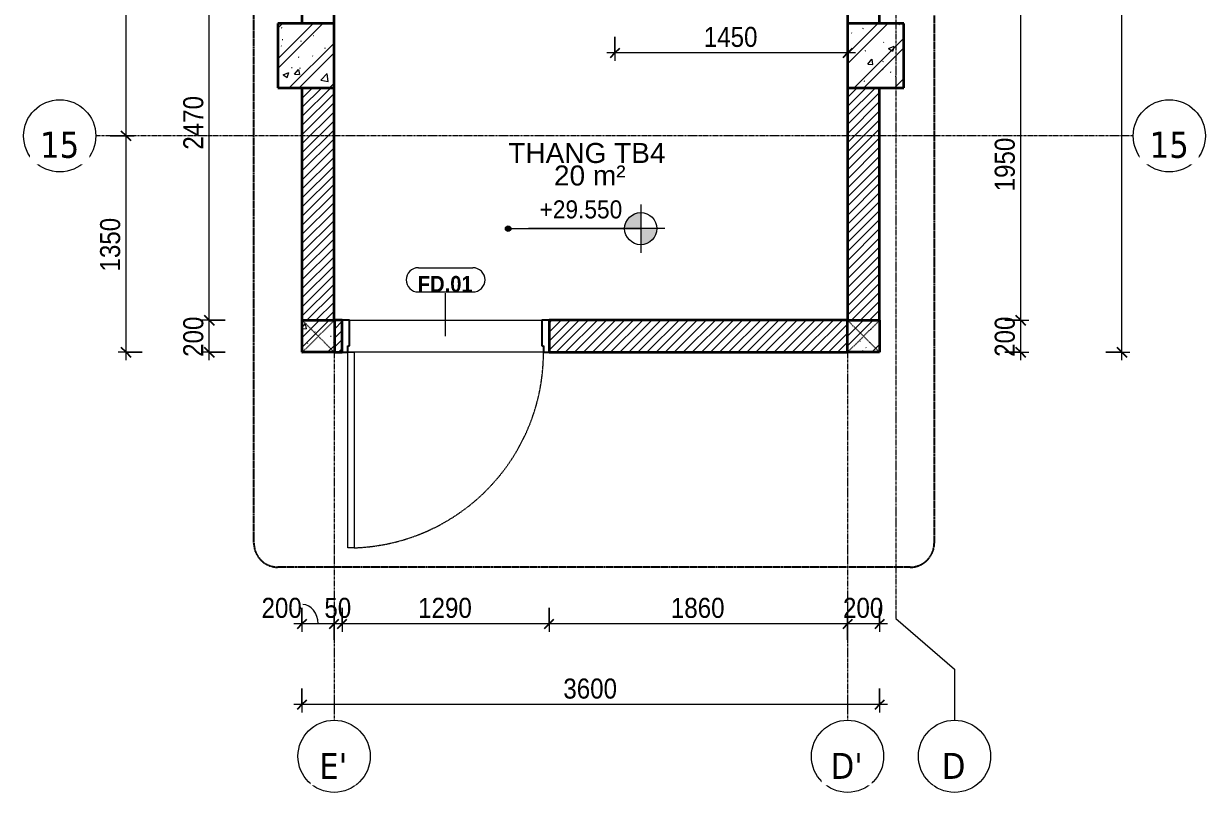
# Model space of a CAD drawing. Header units: millimetres. Extents: x -38913 to 20524, y -4975 to 129755.
# Drawn here: x -2361 to 5004, y 117958 to 122753 of the extents above; entities that cross this region are included whole.
import ezdxf

# ---------------------------------------------------------------- set-up
doc = ezdxf.new("R2010")
doc.units = ezdxf.units.MM
for name, pattern in [('Dash', [6, 3, -3]), ('Dash - Tight', [4.5, 3, -1.5]), ('Grid Line', [22.225, 12.7, -3.175, 3.175, -3.175]), ('Hidden', [7.14375, 4.7625, -2.38125])]:
    doc.linetypes.add(name, pattern=pattern)
for name, color, linetype, lineweight in [('0-3', 10, 'Continuous', 5), ('A-ANNO-DIMS', 211, 'Continuous', 9), ('A-ANNO-DIMS-50', 211, 'Continuous', 9), ('A-AREA-IDEN', 2, 'Continuous', 9), ('A-DETL-GENF-1', 92, 'Dash - Tight', 18), ('A-DETL-GENF-2', 254, 'Continuous', 18), ('A-DETL-GENF-3', 92, 'Hidden', 25), ('A-DETL-MEDM', 33, 'Continuous', 35), ('A-DOOR', 31, 'Continuous', 18), ('A-DOOR-FRAM', 31, 'Continuous', 25), ('A-DOOR-IDEN', 31, 'Continuous', 9), ('A-FLOR-1', 250, 'Continuous', 18), ('A-WALL', 113, 'Continuous', 18), ('A-WALL-1', 113, 'Continuous', 35), ('A-WALL-PATT-1', 111, 'Continuous', 18), ('G-ANNO-DIMS', 111, 'Continuous', 9), ('S-COLS', 52, 'Continuous', 18), ('S-COLS-2', 7, 'Continuous', 35), ('S-COLS-5', 52, 'Continuous', 35), ('S-COLS-HDLN', 52, 'Dash', 18), ('S-COLS-HDLN-1', 254, 'Continuous', 18), ('S-GRID', 1, 'Continuous', 9), ('S-GRID-1', 1, 'Grid Line', 9), ('S-GRID-IDEN', 1, 'Continuous', 9)]:
    doc.layers.add(name, color=color, linetype=linetype, lineweight=lineweight)
doc.styles.add('Arial_3', font='arial.ttf', dxfattribs={"height": 125})
doc.styles.add('Arial_4', font='arial.ttf', dxfattribs={"width": 0.9, "height": 112.5})
doc.styles.add('Arial_B', font='arialbd.ttf', dxfattribs={"width": 0.9, "height": 100})
doc.styles.add('Tahoma_B', font='tahomabd.ttf', dxfattribs={"height": 162.5})
doc.styles.add('UTM Avo', font='', dxfattribs={"width": 0.9, "height": 125})
doc.styles.get('UTM Avo').set_extended_font_data('UTM Avo')
doc.dimstyles.new('1_Dim_chi_tiet_2_5', dxfattribs={"dimscale": 304.8, "dimtxt": 124.912619, "dimasz": 0.19685, "dimexe": 0.164042, "dimexo": 0.0625, "dimgap": 0.016404, "dimtad": 1, "dimdec": 0, "dimrnd": 5, "dimzin": 0, "dimdsep": 46, "dimtxsty": 'UTM Avo', "dimblk1": 'OBLIQUE', "dimblk2": 'OBLIQUE', "dimsah": 1, "dimcen": 0.09, "dimdle": 0.164042, "dimazin": 0, "dimtfac": 1, "dimtdec": 4, "dimtix": 1, "dimtmove": 0, "dimatfit": 3, "dimfxl": 0.328084, "dimfxlon": 1, "dimtvp": 1, "dimtolj": 1, "dimtzin": 0, "dimarcsym": 2})
doc.dimstyles.new('1_Dim_chi_tiet_2_5_1', dxfattribs={"dimscale": 304.8, "dimtxt": 124.912619, "dimasz": 0.19685, "dimexe": 0.164042, "dimexo": 0.0625, "dimgap": 0.016404, "dimtad": 1, "dimdec": 0, "dimrnd": 5, "dimzin": 0, "dimdsep": 46, "dimtxsty": 'UTM Avo', "dimblk1": 'OBLIQUE', "dimblk2": 'OBLIQUE', "dimsah": 1, "dimcen": 0.09, "dimdle": 0.164042, "dimazin": 0, "dimtfac": 1, "dimtdec": 4, "dimtix": 1, "dimtmove": 1, "dimatfit": 3, "dimfxl": 0.328084, "dimfxlon": 1, "dimtvp": 1, "dimtolj": 1, "dimtzin": 0, "dimarcsym": 2})
pattern_1 = [(45, (36611.15, 0), (-28.284271, 28.284271), [])]
pattern_2 = [(140, (120802.56, 33736.94), (31.8783, 364.3679), [38.1, -419.1]), (85, (120802.56, 33736.94), (-382.1133, -70.4859), [30.48, -335.28]), (190.451, (120805.22, 33767.3), (-350.2334, 293.885), [32.38, -356.18]), (136.184, (120700.96, 33736.94), (84.0858, 542.1585), [57.15, -628.65]), (186.636, (120707.97, 33782.1), (-494.8554, 474.805), [48.57, -534.27]), (81.184, (120700.96, 33736.94), (-494.85, 474.8102), [45.72, -502.92]), (111, (120726.36, 33787.74), (204.53046, 303.2285), [38.1, -419.1]), (56, (120726.36, 33787.74), (-368.376, 123.6039), [30.48, -335.28]), (161.451, (120743.4, 33813), (-163.8427, 426.8341), [32.38, -356.18]), (127.5, (120802.56, 33736.94), (-169.11015, 6.17665), [3.353, -327.863, 3.353, -337.007, -336.55]), (127.5, (120802.56, 33736.94), (-169.11015, 6.17665), [-671.576, 3.353, -333.197]), (97.5, (120802.56, 33736.94), (-200.3615, 133.63888), [3.353, -190.703, 3.353, -320.243, -128.27]), (97.5, (120802.56, 33736.94), (-200.3615, 133.63888), [-517.652, 3.353, -124.917]), (57.5, (120802.56, 33623.65), (11.45836, 271.18182), [3.353, -123.647, 3.353, -392.887, -525.78]), (57.5, (120802.56, 33623.65), (11.45836, 271.18182), [-523.24, 3.353, -522.427]), (47.5, (120802.56, 33572.85), (-50.85285, 296.2585), [3.353, -161.747, 3.353, -259.791, -373.38]), (47.5, (120802.56, 33572.85), (-50.85285, 296.2585), [-428.244, 3.353, -370.027]), (135, (120802.56, 33736.94), (-125.72359, -125.72359), []), (135, (120612.06, 33736.94), (-125.72359, -125.72359), [])]
pattern_3 = [(140, (120802.56, 37135.3), (31.8783, 364.3679), [38.1, -419.1]), (85, (120802.56, 37135.3), (-382.1133, -70.4859), [30.48, -335.28]), (190.451, (120805.22, 37165.67), (-350.2334, 293.885), [32.38, -356.18]), (136.184, (120700.96, 37135.3), (84.0858, 542.1585), [57.15, -628.65]), (186.636, (120707.97, 37180.5), (-494.8554, 474.805), [48.57, -534.27]), (81.184, (120700.96, 37135.3), (-494.85, 474.8102), [45.72, -502.92]), (111, (120726.36, 37186.1), (204.53046, 303.2285), [38.1, -419.1]), (56, (120726.36, 37186.1), (-368.376, 123.6039), [30.48, -335.28]), (161.451, (120743.4, 37211.38), (-163.8427, 426.8341), [32.38, -356.18]), (127.5, (120802.56, 37135.31), (-169.11015, 6.17665), [3.353, -327.863, 3.353, -337.007, -336.55]), (127.5, (120802.56, 37135.31), (-169.11015, 6.17665), [-671.576, 3.353, -333.197]), (97.5, (120802.56, 37135.31), (-200.3615, 133.63888), [3.353, -190.703, 3.353, -320.243, -128.27]), (97.5, (120802.56, 37135.31), (-200.3615, 133.63888), [-517.652, 3.353, -124.917]), (57.5, (120802.56, 37022.03), (11.45836, 271.18182), [3.353, -123.647, 3.353, -392.887, -525.78]), (57.5, (120802.56, 37022.03), (11.45836, 271.18182), [-523.24, 3.353, -522.427]), (47.5, (120802.56, 36971.23), (-50.85285, 296.2585), [3.353, -161.747, 3.353, -259.791, -373.38]), (47.5, (120802.56, 36971.23), (-50.85285, 296.2585), [-428.244, 3.353, -370.027]), (135, (120802.56, 37135.31), (-125.72359, -125.72359), []), (135, (120612.06, 37135.31), (-125.72359, -125.72359), [])]

# ---------------------------------------------------------------- blocks, each defined once
blk = doc.blocks.new('NCV_TKTC_KET CAU_rvt-5-TKCS_THANG BỘ TB4 - MẶT BẰNG TUM MÁI')
at = {"layer": 'A-FLOR-1'}
for p, q in [((-37036.9, 122852.6), (-37036.9, 126852.6)), ((-35336.5, 122852.6), (-37036.9, 122852.6)), ((-33887.3, 122852.6), (-35286.5, 122852.6))]:
    blk.add_line(p, q, dxfattribs=at)
at = {"layer": 'S-COLS-2'}
for p, q in [((-37036.9, 126852.6), (-37036.9, 127252.6)), ((-37036.9, 122352.6), (-37036.9, 122752.6))]:
    blk.add_line(p, q, dxfattribs=at)
blk = doc.blocks.new('FD_01 - FD_01-1200x2200mm-1787917-TKCS_THANG BỘ TB4 - MẶT BẰNG TUM MÁI')
at = {"layer": 'A-DETL-GENF-1'}
for p, q in [((570, 100), (570, 1320)), ((570, 1320), (610, 1320)), ((610, 1320), (610, 100)), ((610, 100), (570, 100))]:
    blk.add_line(p, q, dxfattribs=at)
blk.add_arc((610, 100), 1220, 91.87889, 180, dxfattribs=at)
at = {"layer": 'A-DOOR-FRAM'}
for p, q in [((-610, 100), (-645, 100)), ((-610, 60), (-610, 100)), ((645, 100), (610, 100)), ((610, 100), (610, 60)), ((-600, 60), (-610, 60)), ((-600, -100), (-600, 60)), ((610, 60), (600, 60)), ((600, 60), (600, -100)), ((-645, -100), (-600, -100)), ((600, -100), (645, -100))]:
    blk.add_line(p, q, dxfattribs=at)
blk = doc.blocks.new('G1_SOF - BO TRU - 200x200-3431794-TKCS_THANG BỘ TB4 - MẶT BẰNG TUM MÁI')
at = {"layer": 'S-COLS-HDLN-1'}
h = blk.add_hatch(dxfattribs=at)
h.set_pattern_fill('FP_3', color=256, style=0, pattern_type=2)
h.set_pattern_definition(pattern_2)
h.paths.add_polyline_path([(100, -100), (100, 100), (-100, 100), (-100, -100)])
h = blk.add_hatch(dxfattribs=at)
h.set_pattern_fill('FP_3', color=256, style=0, pattern_type=2)
h.set_pattern_definition(pattern_2)
h.paths.add_polyline_path([(100, -100), (100, 100), (-100, 100), (-100, -100)])
at = {"layer": 'S-COLS-5'}
for p, q in [((-100, 100), (100, 100)), ((-100, -100), (-100, 100)), ((100, 100), (100, -100)), ((100, -100), (-100, -100))]:
    blk.add_line(p, q, dxfattribs=at)
at = {"layer": 'S-COLS-HDLN'}
for p, q in [((100, -100), (-100, 100)), ((-100, -100), (100, 100))]:
    blk.add_line(p, q, dxfattribs=at)
blk = doc.blocks.new('G1_SOF - BO TRU - 200x200-V16-TKCS_THANG BỘ TB4 - MẶT BẰNG TUM MÁI')
at = {"layer": 'S-COLS-HDLN-1'}
h = blk.add_hatch(dxfattribs=at)
h.set_pattern_fill('FP_4', color=256, style=0, pattern_type=2)
h.set_pattern_definition(pattern_3)
h.paths.add_polyline_path([(100, -100), (100, 100), (-100, 100), (-100, -100)])
h = blk.add_hatch(dxfattribs=at)
h.set_pattern_fill('FP_4', color=256, style=0, pattern_type=2)
h.set_pattern_definition(pattern_3)
h.paths.add_polyline_path([(100, -100), (100, 100), (-100, 100), (-100, -100)])
at = {"layer": 'S-COLS-5'}
for p, q in [((-100, 100), (100, 100)), ((-100, -100), (-100, 100)), ((100, 100), (100, -100)), ((100, -100), (-100, -100))]:
    blk.add_line(p, q, dxfattribs=at)
at = {"layer": 'S-COLS-HDLN'}
for p, q in [((100, -100), (-100, 100)), ((-100, -100), (100, 100))]:
    blk.add_line(p, q, dxfattribs=at)
blk = doc.blocks.new('BORDER VIEW - BORDER VIEW-2470807-TKCS_THANG BỘ TB4 - MẶT BẰNG TUM MÁI')
at = {"layer": 'A-DETL-GENF-3'}
for p, q in [((150, 8206.4), (4090.4, 8206.4)), ((0, 150), (0, 8056.4)), ((4240.4, 8056.4), (4240.4, 150)), ((4090.4, 0), (150, 0))]:
    blk.add_line(p, q, dxfattribs=at)
for centre, start, end in [((150, 8056.4), 90, 180), ((4090.4, 8056.4), 0, 90), ((150, 150), 180, 270), ((4090.4, 150), 270, 0)]:
    blk.add_arc(centre, 150, start, end, dxfattribs=at)
blk = doc.blocks.new('Grid - M_Grid Head - Circle-353313-TKCS_THANG BỘ TB4 - MẶT BẰNG TUM MÁI')
at = {"layer": 'S-GRID-IDEN'}
blk.add_circle((0, 0), 4.5, dxfattribs=at)
blk = doc.blocks.new('STN_Door Tag - STN_Door Tag-1788670-TKCS_THANG BỘ TB4 - MẶT BẰNG TUM MÁI')
at = {"layer": 'A-DOOR-IDEN'}
for p, q in [((-3.37, 1.49), (3.43, 1.49)), ((-3.37, -1.52), (3.43, -1.52))]:
    blk.add_line(p, q, dxfattribs=at)
for centre, start, end in [((-3.37, -0.01), 90, 270), ((3.43, -0.01), 270, 90)]:
    blk.add_arc(centre, 1.51, start, end, dxfattribs=at)
blk = doc.blocks.new('DIMBLOCK114-TKCS_THANG BỘ TB4 - MẶT BẰNG TUM MÁI')
at = {"layer": 'A-ANNO-DIMS-50'}
for p, q in [((2974.2, 119108.9), (2974.2, 118958.9)), ((2974.2, 119008.9), (2974.2, 119108.9)), ((2774.2, 118908.9), (2774.2, 119058.9)), ((3024.2, 119008.9), (2774.2, 119008.9)), ((2774.2, 119008.9), (2774.2, 118908.9))]:
    blk.add_line(p, q, dxfattribs=at)
at = {"layer": 'A-ANNO-DIMS-50', "lineweight": 25}
for p, q in [((2774.2, 119008.9), (2804.2, 119038.9)), ((2974.2, 119008.9), (3004.2, 119038.9)), ((2774.2, 119008.9), (2744.2, 118978.9)), ((2974.2, 119008.9), (2944.2, 118978.9))]:
    blk.add_line(p, q, dxfattribs=at)
at = {"layer": 'A-ANNO-DIMS-50', "color": 0, "insert": (2745.8, 119171.3), "char_height": 125, "width": 308.118, "attachment_point": 1, "line_spacing_factor": 1.110334, "style": 'UTM Avo'}
blk.add_mtext('200', dxfattribs=at)
blk = doc.blocks.new('_Oblique')
at = {"color": 0, "linetype": 'ByBlock', "lineweight": -2}
blk.add_line((-0.5, -0.5), (0.5, 0.5), dxfattribs=at)
blk = doc.blocks.new('DIMBLOCK115-TKCS_THANG BỘ TB4 - MẶT BẰNG TUM MÁI')
at = {"layer": 'A-ANNO-DIMS-50'}
for p, q in [((914.2, 119108.9), (914.2, 118958.9)), ((914.2, 119008.9), (914.2, 119108.9)), ((2774.2, 118908.9), (2774.2, 119058.9)), ((2774.2, 119008.9), (914.2, 119008.9)), ((2774.2, 119008.9), (2774.2, 118908.9))]:
    blk.add_line(p, q, dxfattribs=at)
at = {"layer": 'A-ANNO-DIMS-50', "lineweight": 25}
for p, q in [((914.2, 119008.9), (944.2, 119038.9)), ((2774.2, 119008.9), (2804.2, 119038.9)), ((914.2, 119008.9), (884.2, 118978.9)), ((2774.2, 119008.9), (2744.2, 118978.9))]:
    blk.add_line(p, q, dxfattribs=at)
at = {"layer": 'A-ANNO-DIMS-50', "color": 0, "insert": (1673, 119171.3), "char_height": 125, "width": 410.824, "attachment_point": 1, "line_spacing_factor": 1.110334, "style": 'UTM Avo'}
blk.add_mtext('1860', dxfattribs=at)
blk = doc.blocks.new('DIMBLOCK116-TKCS_THANG BỘ TB4 - MẶT BẰNG TUM MÁI')
at = {"layer": 'A-ANNO-DIMS-50'}
for p, q in [((-375.8, 119108.9), (-375.8, 118958.9)), ((-375.8, 119008.9), (-375.8, 119108.9)), ((914.2, 119108.9), (914.2, 118958.9)), ((914.2, 119008.9), (914.2, 119108.9)), ((914.2, 119008.9), (-375.8, 119008.9))]:
    blk.add_line(p, q, dxfattribs=at)
at = {"layer": 'A-ANNO-DIMS-50', "lineweight": 25}
for p, q in [((-375.8, 119008.9), (-345.8, 119038.9)), ((914.2, 119008.9), (944.2, 119038.9)), ((-375.8, 119008.9), (-405.8, 118978.9)), ((914.2, 119008.9), (884.2, 118978.9))]:
    blk.add_line(p, q, dxfattribs=at)
at = {"layer": 'A-ANNO-DIMS-50', "color": 0, "insert": (98, 119171.3), "char_height": 125, "width": 410.824, "attachment_point": 1, "line_spacing_factor": 1.110334, "style": 'UTM Avo'}
blk.add_mtext('1290', dxfattribs=at)
blk = doc.blocks.new('DIMBLOCK117-TKCS_THANG BỘ TB4 - MẶT BẰNG TUM MÁI')
at = {"layer": 'A-ANNO-DIMS-50'}
for p, q in [((-375.8, 119108.9), (-375.8, 118958.9)), ((-375.8, 119008.9), (-375.8, 119108.9)), ((-425.8, 118908.9), (-425.8, 119058.9)), ((-375.8, 119008.9), (-425.8, 119008.9)), ((-425.8, 119008.9), (-425.8, 118908.9))]:
    blk.add_line(p, q, dxfattribs=at)
at = {"layer": 'A-ANNO-DIMS-50', "lineweight": 25}
for p, q in [((-425.8, 119008.9), (-395.8, 119038.9)), ((-375.8, 119008.9), (-345.8, 119038.9)), ((-425.8, 119008.9), (-455.8, 118978.9)), ((-375.8, 119008.9), (-405.8, 118978.9))]:
    blk.add_line(p, q, dxfattribs=at)
at = {"layer": 'A-ANNO-DIMS-50', "color": 0, "insert": (-486.4, 119171.3), "char_height": 125, "width": 205.412, "attachment_point": 1, "line_spacing_factor": 1.110334, "style": 'UTM Avo'}
blk.add_mtext('50', dxfattribs=at)
blk = doc.blocks.new('DIMBLOCK118-TKCS_THANG BỘ TB4 - MẶT BẰNG TUM MÁI')
at = {"layer": 'A-ANNO-DIMS-50'}
for p, q in [((-626.2, 119108.9), (-626.2, 118958.9)), ((-626.2, 119008.9), (-626.2, 119108.9)), ((-425.8, 118908.9), (-425.8, 119058.9)), ((-425.8, 119008.9), (-676.2, 119008.9)), ((-425.8, 119008.9), (-425.8, 118908.9))]:
    blk.add_line(p, q, dxfattribs=at)
at = {"layer": 'A-ANNO-DIMS-50', "lineweight": 25}
for p, q in [((-626.2, 119008.9), (-596.2, 119038.9)), ((-425.8, 119008.9), (-395.8, 119038.9)), ((-626.2, 119008.9), (-656.2, 118978.9)), ((-425.8, 119008.9), (-455.8, 118978.9))]:
    blk.add_line(p, q, dxfattribs=at)
at = {"layer": 'A-ANNO-DIMS-50'}
blk.add_ellipse((-621.2, 119008.9), major_axis=(0, 120.7), ratio=0.78887, start_param=4.712389, end_param=6.283185, dxfattribs=at)
at = {"layer": 'A-ANNO-DIMS-50', "color": 0, "insert": (-878, 119171.3), "char_height": 125, "width": 308.118, "attachment_point": 1, "line_spacing_factor": 1.110334, "style": 'UTM Avo'}
blk.add_mtext('200', dxfattribs=at)
blk = doc.blocks.new('DIMBLOCK119-TKCS_THANG BỘ TB4 - MẶT BẰNG TUM MÁI')
at = {"layer": 'A-ANNO-DIMS-50'}
for p, q in [((-626.2, 118605.5), (-626.2, 118455.5)), ((-626.2, 118505.5), (-626.2, 118605.5)), ((2974.2, 118605.5), (2974.2, 118455.5)), ((2974.2, 118505.5), (2974.2, 118605.5)), ((3024.2, 118505.5), (-676.2, 118505.5))]:
    blk.add_line(p, q, dxfattribs=at)
at = {"layer": 'A-ANNO-DIMS-50', "lineweight": 25}
for p, q in [((-626.2, 118505.5), (-656.2, 118475.5)), ((-626.2, 118505.5), (-596.2, 118535.5)), ((2974.2, 118505.5), (2944.2, 118475.5)), ((2974.2, 118505.5), (3004.2, 118535.5))]:
    blk.add_line(p, q, dxfattribs=at)
at = {"layer": 'A-ANNO-DIMS-50', "color": 0, "insert": (1002.8, 118667.9), "char_height": 125, "width": 410.824, "attachment_point": 1, "line_spacing_factor": 1.110334, "style": 'UTM Avo'}
blk.add_mtext('3600', dxfattribs=at)
blk = doc.blocks.new('DIMBLOCK120-TKCS_THANG BỘ TB4 - MẶT BẰNG TUM MÁI')
at = {"layer": 'A-ANNO-DIMS-50'}
for p, q in [((3753.7, 120902.6), (3903.7, 120902.6)), ((3853.7, 120902.6), (3753.7, 120902.6)), ((3853.7, 120652.6), (3853.7, 120902.6)), ((3753.7, 120702.6), (3903.7, 120702.6)), ((3853.7, 120702.6), (3753.7, 120702.6))]:
    blk.add_line(p, q, dxfattribs=at)
at = {"layer": 'A-ANNO-DIMS-50', "lineweight": 25}
for p, q in [((3853.7, 120902.6), (3823.7, 120932.6)), ((3853.7, 120902.6), (3883.7, 120872.6)), ((3853.7, 120702.6), (3823.7, 120732.6)), ((3853.7, 120702.6), (3883.7, 120672.6))]:
    blk.add_line(p, q, dxfattribs=at)
at = {"layer": 'A-ANNO-DIMS-50', "color": 0, "insert": (3691.3, 120674.2), "char_height": 125, "width": 308.118, "attachment_point": 1, "rotation": 90, "line_spacing_factor": 1.110334, "style": 'UTM Avo'}
blk.add_mtext('200', dxfattribs=at)
blk = doc.blocks.new('DIMBLOCK121-TKCS_THANG BỘ TB4 - MẶT BẰNG TUM MÁI')
at = {"layer": 'A-ANNO-DIMS-50'}
for p, q in [((3753.7, 122852.6), (3903.7, 122852.6)), ((3853.7, 122852.6), (3753.7, 122852.6)), ((3853.7, 120902.6), (3853.7, 122852.6)), ((3753.7, 120902.6), (3903.7, 120902.6)), ((3853.7, 120902.6), (3753.7, 120902.6))]:
    blk.add_line(p, q, dxfattribs=at)
at = {"layer": 'A-ANNO-DIMS-50', "lineweight": 25}
for p, q in [((3853.7, 122852.6), (3823.7, 122882.6)), ((3853.7, 122852.6), (3883.7, 122822.6)), ((3853.7, 120902.6), (3823.7, 120932.6)), ((3853.7, 120902.6), (3883.7, 120872.6))]:
    blk.add_line(p, q, dxfattribs=at)
at = {"layer": 'A-ANNO-DIMS-50', "color": 0, "insert": (3691.3, 121706.4), "char_height": 125, "width": 410.824, "attachment_point": 1, "rotation": 90, "line_spacing_factor": 1.110334, "style": 'UTM Avo'}
blk.add_mtext('1950', dxfattribs=at)
blk = doc.blocks.new('DIMBLOCK125-TKCS_THANG BỘ TB4 - MẶT BẰNG TUM MÁI')
at = {"layer": 'A-ANNO-DIMS-50', "lineweight": 25}
for p, q in [((4484.2, 127252.6), (4454.2, 127282.6)), ((4484.2, 127252.6), (4514.2, 127222.6)), ((4484.2, 120702.6), (4454.2, 120732.6)), ((4484.2, 120702.6), (4514.2, 120672.6))]:
    blk.add_line(p, q, dxfattribs=at)
at = {"layer": 'A-ANNO-DIMS-50'}
for p, q in [((4484.2, 120652.6), (4484.2, 127302.6)), ((4384.2, 127252.6), (4534.2, 127252.6)), ((4484.2, 127252.6), (4384.2, 127252.6)), ((4384.2, 120702.6), (4534.2, 120702.6)), ((4484.2, 120702.6), (4384.2, 120702.6))]:
    blk.add_line(p, q, dxfattribs=at)
at = {"layer": 'A-ANNO-DIMS-50', "color": 0, "insert": (4321.8, 123806.4), "char_height": 125, "width": 410.824, "attachment_point": 1, "rotation": 90, "line_spacing_factor": 1.110334, "style": 'UTM Avo'}
blk.add_mtext('6550', dxfattribs=at)
blk = doc.blocks.new('DIMBLOCK126-TKCS_THANG BỘ TB4 - MẶT BẰNG TUM MÁI')
at = {"layer": 'A-ANNO-DIMS-50'}
for p, q in [((-1103.7, 120902.6), (-1253.7, 120902.6)), ((-1203.7, 120652.6), (-1203.7, 120902.6)), ((-1203.7, 120902.6), (-1103.7, 120902.6)), ((-1103.7, 120702.6), (-1253.7, 120702.6)), ((-1203.7, 120702.6), (-1103.7, 120702.6))]:
    blk.add_line(p, q, dxfattribs=at)
at = {"layer": 'A-ANNO-DIMS-50', "lineweight": 25}
for p, q in [((-1203.7, 120902.6), (-1233.7, 120932.6)), ((-1203.7, 120902.6), (-1173.7, 120872.6)), ((-1203.7, 120702.6), (-1233.7, 120732.6)), ((-1203.7, 120702.6), (-1173.7, 120672.6))]:
    blk.add_line(p, q, dxfattribs=at)
at = {"layer": 'A-ANNO-DIMS-50', "color": 0, "insert": (-1366.1, 120674.2), "char_height": 125, "width": 308.118, "attachment_point": 1, "rotation": 90, "line_spacing_factor": 1.110334, "style": 'UTM Avo'}
blk.add_mtext('200', dxfattribs=at)
blk = doc.blocks.new('DIMBLOCK127-TKCS_THANG BỘ TB4 - MẶT BẰNG TUM MÁI')
at = {"layer": 'A-ANNO-DIMS-50'}
for p, q in [((-1103.7, 123372.6), (-1253.7, 123372.6)), ((-1203.7, 120902.6), (-1203.7, 123372.6)), ((-1203.7, 123372.6), (-1103.7, 123372.6)), ((-1103.7, 120902.6), (-1253.7, 120902.6)), ((-1203.7, 120902.6), (-1103.7, 120902.6))]:
    blk.add_line(p, q, dxfattribs=at)
at = {"layer": 'A-ANNO-DIMS-50', "lineweight": 25}
for p, q in [((-1203.7, 123372.6), (-1233.7, 123402.6)), ((-1203.7, 123372.6), (-1173.7, 123342.6)), ((-1203.7, 120902.6), (-1233.7, 120932.6)), ((-1203.7, 120902.6), (-1173.7, 120872.6))]:
    blk.add_line(p, q, dxfattribs=at)
at = {"layer": 'A-ANNO-DIMS-50', "color": 0, "insert": (-1366.1, 121966.4), "char_height": 125, "width": 410.824, "attachment_point": 1, "rotation": 90, "line_spacing_factor": 1.110334, "style": 'UTM Avo'}
blk.add_mtext('2470', dxfattribs=at)
blk = doc.blocks.new('Spot Elevations - M_Spot Elevation - Target Filled-350595-TKCS_THANG BỘ TB4 - MẶT BẰNG TUM MÁI')
at = {"layer": 'G-ANNO-DIMS'}
h = blk.add_hatch(color=256, dxfattribs=at)
edge = h.paths.add_edge_path()
edge.add_line((0, 0), (-2, 0))
edge.add_arc((0, 0), 2, 90, 180, ccw=False)
edge.add_line((0, 2), (0, 0))
h = blk.add_hatch(color=256, dxfattribs=at)
edge = h.paths.add_edge_path()
edge.add_line((0, 0), (2, 0))
edge.add_arc((0, 0), 2, 270, 360, ccw=False)
edge.add_line((0, -2), (0, 0))
for p, q in [((0, -3), (0, 3)), ((-3, 0), (14, 0))]:
    blk.add_line(p, q, dxfattribs=at)
blk.add_circle((0, 0), 2, dxfattribs=at)
blk = doc.blocks.new('DIMBLOCK137-TKCS_THANG BỘ TB4 - MẶT BẰNG TUM MÁI')
at = {"layer": 'A-ANNO-DIMS-50'}
for p, q in [((-1822, 122052.6), (-1672, 122052.6)), ((-1722, 122052.6), (-1822, 122052.6)), ((-1722, 120652.6), (-1722, 122052.6)), ((-1622, 120702.6), (-1772, 120702.6)), ((-1722, 120702.6), (-1622, 120702.6))]:
    blk.add_line(p, q, dxfattribs=at)
at = {"layer": 'A-ANNO-DIMS-50', "lineweight": 25}
for p, q in [((-1722, 122052.6), (-1752, 122082.6)), ((-1722, 122052.6), (-1692, 122022.6)), ((-1722, 120702.6), (-1752, 120732.6)), ((-1722, 120702.6), (-1692, 120672.6))]:
    blk.add_line(p, q, dxfattribs=at)
at = {"layer": 'A-ANNO-DIMS-50', "color": 0, "insert": (-1884.4, 121206.4), "char_height": 125, "width": 410.824, "attachment_point": 1, "rotation": 90, "line_spacing_factor": 1.110334, "style": 'UTM Avo'}
blk.add_mtext('1350', dxfattribs=at)
blk = doc.blocks.new('DIMBLOCK138-TKCS_THANG BỘ TB4 - MẶT BẰNG TUM MÁI')
at = {"layer": 'A-ANNO-DIMS-50', "lineweight": 25}
for p, q in [((-1722, 127252.6), (-1752, 127282.6)), ((-1722, 127252.6), (-1692, 127222.6)), ((-1722, 122052.6), (-1752, 122082.6)), ((-1722, 122052.6), (-1692, 122022.6))]:
    blk.add_line(p, q, dxfattribs=at)
at = {"layer": 'A-ANNO-DIMS-50'}
for p, q in [((-1722, 122052.6), (-1722, 127302.6)), ((-1822, 127252.6), (-1672, 127252.6)), ((-1722, 127252.6), (-1822, 127252.6)), ((-1822, 122052.6), (-1672, 122052.6)), ((-1722, 122052.6), (-1822, 122052.6))]:
    blk.add_line(p, q, dxfattribs=at)
at = {"layer": 'A-ANNO-DIMS-50', "color": 0, "insert": (-1884.4, 124481.4), "char_height": 125, "width": 410.824, "attachment_point": 1, "rotation": 90, "line_spacing_factor": 1.110334, "style": 'UTM Avo'}
blk.add_mtext('5200', dxfattribs=at)
blk = doc.blocks.new('DIMBLOCK140-TKCS_THANG BỘ TB4 - MẶT BẰNG TUM MÁI')
at = {"layer": 'A-ANNO-DIMS-50'}
for p, q in [((1324.6, 122670), (1324.6, 122520)), ((1324.6, 122570), (1324.6, 122670)), ((2774.2, 122670), (2774.2, 122520)), ((2774.2, 122570), (2774.2, 122670)), ((2824.2, 122570), (1274.6, 122570))]:
    blk.add_line(p, q, dxfattribs=at)
at = {"layer": 'A-ANNO-DIMS-50', "lineweight": 25}
for p, q in [((1324.6, 122570), (1294.6, 122540)), ((1324.6, 122570), (1354.6, 122600)), ((2774.2, 122570), (2744.2, 122540)), ((2774.2, 122570), (2804.2, 122600))]:
    blk.add_line(p, q, dxfattribs=at)
at = {"layer": 'A-ANNO-DIMS-50', "color": 0, "insert": (1878.2, 122732.3), "char_height": 125, "width": 410.824, "attachment_point": 1, "line_spacing_factor": 1.110334, "style": 'UTM Avo'}
blk.add_mtext('1450', dxfattribs=at)

msp = doc.modelspace()

# ---------------------------------------------------------------- hatches: boundary and pattern name
at = {"layer": 'A-DETL-GENF-2'}
h = msp.add_hatch(dxfattribs=at)
h.set_pattern_fill('FP_2', color=256, style=0, pattern_type=2)
h.set_pattern_definition([(50, (36611.15, 0), (364.3679, -31.8783), [38.1, -419.1]), (355, (36611.15, 0), (-70.4859, 382.1133), [30.48, -335.28]), (100.451, (36641.5, -2.66), (293.885, 350.2334), [32.38, -356.18]), (46.184, (36611.15, 101.6), (542.1585, -84.0858), [57.15, -628.65]), (96.636, (36656.33, 94.6), (474.805, 494.8554), [48.57, -534.27]), (351.184, (36611.15, 101.6), (474.8102, 494.85), [45.72, -502.92]), (21, (36661.95, 76.2), (303.2285, -204.53046), [38.1, -419.1]), (326, (36661.95, 76.2), (123.6039, 368.376), [30.48, -335.28]), (71.451, (36687.2, 59.16), (426.8341, 163.8427), [32.38, -356.18]), (37.5, (36611.15, 0), (6.17665, 169.11015), [3.353, -327.863, 3.353, -337.007, -336.55]), (37.5, (36611.15, 0), (6.17665, 169.11015), [-671.576, 3.353, -333.197]), (7.5, (36611.15, 0), (133.63888, 200.3615), [3.353, -190.703, 3.353, -320.243, -128.27]), (7.5, (36611.15, 0), (133.63888, 200.3615), [-517.652, 3.353, -124.917]), (327.5, (36497.86, 0), (271.18182, -11.45836), [3.353, -123.647, 3.353, -392.887, -525.78]), (327.5, (36497.86, 0), (271.18182, -11.45836), [-523.24, 3.353, -522.427]), (317.5, (36447.06, 0), (296.2585, 50.85285), [3.353, -161.747, 3.353, -259.791, -373.38]), (317.5, (36447.06, 0), (296.2585, 50.85285), [-428.244, 3.353, -370.027]), (45, (36611.15, 0), (-125.72359, 125.72359), []), (45, (36611.15, 190.5), (-125.72359, 125.72359), [])])
h.paths.add_polyline_path([(2774.2, 122352.6), (3124.2, 122352.6), (3124.2, 122752.6), (2774.2, 122752.6)])
h.paths.add_polyline_path([(-775.8, 122352.6), (-426.2, 122352.6), (-426.2, 122752.6), (-775.8, 122752.6)])
h.paths.add_polyline_path([(2773.8, 126852.6), (3123.8, 126852.6), (3123.8, 127252.6), (2773.8, 127252.6)])
h.paths.add_polyline_path([(-775.8, 126852.6), (-426.2, 126852.6), (-426.2, 127252.6), (-775.8, 127252.6)])
at = {"layer": 'A-WALL-PATT-1'}
h = msp.add_hatch(dxfattribs=at)
h.set_pattern_fill('FP_1', color=256, style=0, pattern_type=2)
h.set_pattern_definition(pattern_1)
h.paths.add_polyline_path([(-626.2, 120902.6), (-426.2, 120902.6), (-426.2, 122352.6), (-626.2, 122352.6), (-626.2, 121589.7)])
h = msp.add_hatch(dxfattribs=at)
h.set_pattern_fill('FP_1', color=256, style=0, pattern_type=2)
h.set_pattern_definition(pattern_1)
h.paths.add_polyline_path([(2974.2, 120902.6), (2974.2, 122352.6), (2774.2, 122352.6), (2774.2, 120902.6)])
h = msp.add_hatch(dxfattribs=at)
h.set_pattern_fill('FP_1', color=256, style=0, pattern_type=2)
h.set_pattern_definition(pattern_1)
h.paths.add_polyline_path([(-626.2, 120702.6), (-624.2, 120702.6), (-624.2, 120902.6), (-626.2, 120902.6)])
h.paths.add_polyline_path([(2774.2, 120702.6), (2774.2, 120902.6), (914.2, 120902.6), (914.2, 120702.6)])
h.paths.add_polyline_path([(-375.8, 120702.6), (-375.8, 120902.6), (-424.2, 120902.6), (-424.2, 120702.6)])
at = {"layer": 'G-ANNO-DIMS'}
h = msp.add_hatch(color=256, dxfattribs=at)
edge = h.paths.add_edge_path()
edge.add_arc((659.5, 121473.8), 17.5, 0, 360)

# ---------------------------------------------------------------- linework, layer by layer
at = {"layer": 'A-DETL-MEDM'}
for p, q in [((-426.2, 122752.6), (-775.8, 122752.6)), ((-775.8, 122752.6), (-775.8, 122352.6)), ((-426.2, 122352.6), (-426.2, 122752.6)), ((3124.2, 122752.6), (2774.2, 122752.6)), ((2774.2, 122752.6), (2774.2, 122352.6)), ((3124.2, 122352.6), (3124.2, 122752.6)), ((-775.8, 122352.6), (-426.2, 122352.6)), ((2774.2, 122352.6), (3124.2, 122352.6))]:
    msp.add_line(p, q, dxfattribs=at)
at = {"layer": 'A-DOOR-IDEN'}
msp.add_line((269.2, 120802.6), (269.2, 121070.5), dxfattribs=at)
at = {"layer": 'A-WALL'}
for p, q in [((-330.8, 120902.6), (869.2, 120902.6)), ((879.2, 120702.6), (-340.8, 120702.6))]:
    msp.add_line(p, q, dxfattribs=at)
at = {"layer": 'A-WALL-1'}
for p, q in [((-626.2, 126852.6), (-626.2, 122752.6)), ((-426.2, 122752.6), (-426.2, 126852.6)), ((2774.2, 126852.6), (2774.2, 122752.6)), ((2974.2, 122752.6), (2974.2, 126852.6)), ((-626.2, 122352.6), (-626.2, 120702.6)), ((-426.2, 120902.6), (-426.2, 122352.6)), ((2774.2, 122352.6), (2774.2, 120902.6)), ((2974.2, 120902.6), (2974.2, 122352.6)), ((-375.8, 120902.6), (-424.2, 120902.6)), ((-375.8, 120702.6), (-375.8, 120902.6)), ((2774.2, 120902.6), (914.2, 120902.6)), ((914.2, 120902.6), (914.2, 120702.6)), ((-626.2, 120702.6), (-624.2, 120702.6)), ((-424.2, 120702.6), (-375.8, 120702.6)), ((914.2, 120702.6), (2774.2, 120702.6))]:
    msp.add_line(p, q, dxfattribs=at)
at = {"layer": 'G-ANNO-DIMS'}
for p, q in [((659.5, 121473.8), (1082.4, 121473.8)), ((1082.4, 121473.8), (1485.1, 121473.8))]:
    msp.add_line(p, q, dxfattribs=at)
msp.add_circle((659.5, 121473.8), 17.5, dxfattribs=at)
at = {"layer": 'S-GRID'}
for p, q in [((3074.2, 119043), (3441, 118725.5)), ((3441, 118725.5), (3441, 118408))]:
    msp.add_line(p, q, dxfattribs=at)
at = {"layer": 'S-GRID-1'}
for p, q in [((-425.8, 127256.6), (-425.8, 119658)), ((2774.2, 127256.6), (2774.2, 119658)), ((3074.2, 126621.6), (3074.2, 120293)), ((-660.7, 122052.6), (-1910.7, 122052.6)), ((3304.3, 122052.6), (-660.7, 122052.6)), ((4554.3, 122052.6), (3304.3, 122052.6)), ((3074.2, 120293), (3074.2, 119043)), ((-425.8, 119658), (-425.8, 118408)), ((2774.2, 119658), (2774.2, 118408))]:
    msp.add_line(p, q, dxfattribs=at)

# ---------------------------------------------------------------- block references
at = {"layer": '0-3'}
msp.add_blockref('NCV_TKTC_KET CAU_rvt-5-TKCS_THANG BỘ TB4 - MẶT BẰNG TUM MÁI', (36611.1, 0), dxfattribs=at)
at = {"layer": 'A-DETL-GENF-1'}
msp.add_blockref('BORDER VIEW - BORDER VIEW-2470807-TKCS_THANG BỘ TB4 - MẶT BẰNG TUM MÁI', (-925.8, 119362.6), dxfattribs=at)
at = {"layer": 'A-DOOR', "rotation": 180}
msp.add_blockref('FD_01 - FD_01-1200x2200mm-1787917-TKCS_THANG BỘ TB4 - MẶT BẰNG TUM MÁI', (269.2, 120802.6), dxfattribs=at)
at = {"layer": 'A-DOOR-IDEN', "xscale": 49.99999999999998, "yscale": 49.99999999999998, "zscale": 49.99999999999998}
msp.add_blockref('STN_Door Tag - STN_Door Tag-1788670-TKCS_THANG BỘ TB4 - MẶT BẰNG TUM MÁI', (267.7, 121155), dxfattribs=at)
at = {"layer": 'G-ANNO-DIMS', "xscale": 49.99999999999998, "yscale": 49.99999999999998, "zscale": 49.99999999999998, "rotation": 180}
msp.add_blockref('Spot Elevations - M_Spot Elevation - Target Filled-350595-TKCS_THANG BỘ TB4 - MẶT BẰNG TUM MÁI', (1485.1, 121473.8), dxfattribs=at)
at = {"layer": 'S-COLS', "rotation": 269.9999999999998}
for name, p in [('G1_SOF - BO TRU - 200x200-V16-TKCS_THANG BỘ TB4 - MẶT BẰNG TUM MÁI', (-524.2, 120802.6)), ('G1_SOF - BO TRU - 200x200-3431794-TKCS_THANG BỘ TB4 - MẶT BẰNG TUM MÁI', (2874.2, 120802.6))]:
    msp.add_blockref(name, p, dxfattribs=at)
at = {"layer": 'S-GRID-IDEN', "xscale": 49.99999999999998, "yscale": 49.99999999999998, "zscale": 49.99999999999998}
for p, rotation in [((-2135.7, 122052.6), 89.99999999999987), ((4779.3, 122052.6), 89.99999999999987), ((-425.8, 118183), 180), ((2774.2, 118183), 180), ((3441, 118183), 180)]:
    msp.add_blockref('Grid - M_Grid Head - Circle-353313-TKCS_THANG BỘ TB4 - MẶT BẰNG TUM MÁI', p, dxfattribs=dict(at, rotation=rotation))

# ---------------------------------------------------------------- texts
at = {"layer": 'A-AREA-IDEN', "char_height": 125, "line_spacing_factor": 0.936439, "style": 'Arial_3'}
for s, insert, width, attachment_point in [('\\pt2.5,5,7.5,10,12.5,15,17.5,20,22.5,25,27.5,30,32.5,35,37.5,40,42.5,45,47.5,50,52.5,55,57.5,60,62.5,65,67.5,70,72.5,75,77.5,80;THANG TB4', (1149.8, 121881.5), 985.5, 8), ('\\pt2.5,5,7.5,10,12.5,15,17.5,20,22.5,25,27.5,30,32.5,35,37.5,40,42.5,45,47.5,50,52.5,55,57.5,60,62.5,65,67.5,70,72.5,75,77.5,80;20 m²', (1167.7, 121804.6), 453, 5)]:
    msp.add_mtext(s, dxfattribs=dict(at, insert=insert, width=width, attachment_point=attachment_point))
at = {"layer": 'A-DOOR-IDEN', "insert": (266.7, 121128.3), "char_height": 100, "width": 351.45, "attachment_point": 5, "line_spacing_factor": 0.936439, "style": 'Arial_B'}
msp.add_mtext('\\pt2.25,4.5,6.75,9,11.25,13.5,15.75,18,20.25,22.5,24.75,27,29.25,31.5,33.75,36,38.25,40.5,42.75,45,47.25,49.5,51.75,54,56.25,58.5,60.75,63,65.25,67.5,69.75,72;FD.01', dxfattribs=at)
at = {"layer": 'G-ANNO-DIMS', "insert": (854.8, 121650.2), "char_height": 112.5, "width": 612.906, "attachment_point": 1, "line_spacing_factor": 0.941778, "style": 'Arial_4'}
msp.add_mtext('+29.550', dxfattribs=at)

# ---------------------------------------------------------------- dimensions: what is measured, and where the dimension line sits
at = {"layer": 'A-ANNO-DIMS'}
for base, p1, p2, override, picture, middle in [((-1722, 127252.6), (-1822, 122052.6), (-1822, 127252.6), {"dimpost": '<>', "dimfxl": 5200}, 'DIMBLOCK138-TKCS_THANG BỘ TB4 - MẶT BẰNG TUM MÁI', (-1791.7, 124652.6)), ((4484.2, 127252.6), (4384.2, 120702.6), (4384.2, 127252.6), {"dimpost": '<>', "dimfxl": 6550}, 'DIMBLOCK125-TKCS_THANG BỘ TB4 - MẶT BẰNG TUM MÁI', (4414.5, 123977.6)), ((-1203.7, 123372.6), (-1103.7, 120902.6), (-1103.7, 123372.6), {"dimpost": '<>', "dimfxl": 2470}, 'DIMBLOCK127-TKCS_THANG BỘ TB4 - MẶT BẰNG TUM MÁI', (-1273.4, 122137.6)), ((3853.7, 122852.6), (3753.7, 120902.6), (3753.7, 122852.6), {"dimpost": '<>', "dimfxl": 1950}, 'DIMBLOCK121-TKCS_THANG BỘ TB4 - MẶT BẰNG TUM MÁI', (3784, 121877.6)), ((-1722, 122052.6), (-1622, 120702.6), (-1822, 122052.6), {"dimpost": '<>', "dimfxl": 1364.734406}, 'DIMBLOCK137-TKCS_THANG BỘ TB4 - MẶT BẰNG TUM MÁI', (-1791.7, 121377.6)), ((-1203.7, 120902.6), (-1103.7, 120702.6), (-1103.7, 120902.6), {"dimpost": '<>', "dimfxl": 200}, 'DIMBLOCK126-TKCS_THANG BỘ TB4 - MẶT BẰNG TUM MÁI', (-1273.4, 120802.6)), ((3853.7, 120902.6), (3753.7, 120702.6), (3753.7, 120902.6), {"dimpost": '<>', "dimfxl": 200}, 'DIMBLOCK120-TKCS_THANG BỘ TB4 - MẶT BẰNG TUM MÁI', (3784, 120802.6))]:
    dim = msp.add_linear_dim(base=base, p1=p1, p2=p2, angle=90, dimstyle='1_Dim_chi_tiet_2_5', override=override, dxfattribs=at)
    dim.commit()
    dim.dimension.update_dxf_attribs({"geometry": picture, "text_midpoint": middle})
for base, p1, p2, override, picture, middle in [((1324.6, 122570), (2774.2, 122670), (1324.6, 122670), {"dimpost": '<>', "dimfxl": 1449.6}, 'DIMBLOCK140-TKCS_THANG BỘ TB4 - MẶT BẰNG TUM MÁI', (2049.4, 122639.6)), ((-425.8, 119008.9), (-375.8, 119108.9), (-425.8, 118908.9), {"dimpost": '<>', "dimfxl": 206.155281}, 'DIMBLOCK117-TKCS_THANG BỘ TB4 - MẶT BẰNG TUM MÁI', (-400.8, 119078.6)), ((-375.8, 119008.9), (914.2, 119108.9), (-375.8, 119108.9), {"dimpost": '<>', "dimfxl": 1290}, 'DIMBLOCK116-TKCS_THANG BỘ TB4 - MẶT BẰNG TUM MÁI', (269.2, 119078.6)), ((914.2, 119008.9), (2774.2, 118908.9), (914.2, 119108.9), {"dimpost": '<>', "dimfxl": 1870.721786}, 'DIMBLOCK115-TKCS_THANG BỘ TB4 - MẶT BẰNG TUM MÁI', (1844.2, 119078.6)), ((2774.2, 119008.9), (2974.2, 119108.9), (2774.2, 118908.9), {"dimpost": '<>', "dimfxl": 282.842712}, 'DIMBLOCK114-TKCS_THANG BỘ TB4 - MẶT BẰNG TUM MÁI', (2874.2, 119078.6)), ((-626.2, 118505.5), (2974.2, 118605.5), (-626.2, 118605.5), {"dimpost": '<>', "dimfxl": 3600.426822}, 'DIMBLOCK119-TKCS_THANG BỘ TB4 - MẶT BẰNG TUM MÁI', (1174, 118575.2))]:
    dim = msp.add_linear_dim(base=base, p1=p1, p2=p2, dimstyle='1_Dim_chi_tiet_2_5', override=override, dxfattribs=at)
    dim.commit()
    dim.dimension.update_dxf_attribs({"geometry": picture, "text_midpoint": middle})
dim = msp.add_linear_dim(base=(-626.2, 119008.9), p1=(-425.8, 118908.9), p2=(-626.2, 119108.9), dimstyle='1_Dim_chi_tiet_2_5_1', override={"dimpost": '<>', "dimfxl": 283.144682}, dxfattribs=at)
dim.commit()
dim.dimension.update_dxf_attribs({"geometry": 'DIMBLOCK118-TKCS_THANG BỘ TB4 - MẶT BẰNG TUM MÁI', "text_midpoint": (-723.9, 119088), "dimtype": 160})

# ---------------------------------------------------------------- next in the draw order: texts
at = {"layer": 'S-GRID-IDEN', "char_height": 162.5, "attachment_point": 5, "line_spacing_factor": 0.996129, "style": 'Tahoma_B', "bg_fill": 3, "box_fill_scale": 1.25, "bg_fill_color": 256, "bg_fill_true_color": 13158600, "bg_fill_transparency": 0}
for s, insert, width in [('\\pt634.99962,1269.99925,1905.0005,2540.00013,3174.99975,3809.99937,4445.00062,5080.00025,5714.99987,6349.9995,6985.00075,7620.00037,8255,8889.99962,9524.99925,10160.0005,10795.00013,11429.99975,12064.99938,12700.00063,13335.00025,13969.99988,14604.9995,15240.00075,15875.00038,16510,17144.99963,17779.99925,18415.0005,19050.00013,19684.99975,20319.99938;15', (-2136.2, 121995.3), 288), ('\\pt634.99962,1269.99925,1905.0005,2540.00013,3174.99975,3809.99937,4445.00062,5080.00025,5714.99987,6349.9995,6985.00075,7620.00037,8255,8889.99962,9524.99925,10160.0005,10795.00013,11429.99975,12064.99938,12700.00063,13335.00025,13969.99988,14604.9995,15240.00075,15875.00038,16510,17144.99963,17779.99925,18415.0005,19050.00013,19684.99975,20319.99938;15', (4778.8, 121995.3), 288), ("\\pt634.99962,1269.99925,1905.0005,2540.00013,3174.99975,3809.99937,4445.00062,5080.00025,5714.99987,6349.9995,6985.00075,7620.00037,8255,8889.99962,9524.99925,10160.0005,10795.00013,11429.99975,12064.99938,12700.00063,13335.00025,13969.99988,14604.9995,15240.00075,15875.00038,16510,17144.99963,17779.99925,18415.0005,19050.00013,19684.99975,20319.99938;E'", (-431.4, 118123.1), 198.5), ("\\pt634.99962,1269.99925,1905.0005,2540.00013,3174.99975,3809.99937,4445.00062,5080.00025,5714.99987,6349.9995,6985.00075,7620.00037,8255,8889.99962,9524.99925,10160.0005,10795.00013,11429.99975,12064.99938,12700.00063,13335.00025,13969.99988,14604.9995,15240.00075,15875.00038,16510,17144.99963,17779.99925,18415.0005,19050.00013,19684.99975,20319.99938;D'", (2768.9, 118123.1), 231.5), ('\\pt634.99962,1269.99925,1905.0005,2540.00013,3174.99975,3809.99937,4445.00062,5080.00025,5714.99987,6349.9995,6985.00075,7620.00037,8255,8889.99962,9524.99925,10160.0005,10795.00013,11429.99975,12064.99938,12700.00063,13335.00025,13969.99988,14604.9995,15240.00075,15875.00038,16510,17144.99963,17779.99925,18415.0005,19050.00013,19684.99975,20319.99938;D', (3435.4, 118123.1), 172)]:
    msp.add_mtext(s, dxfattribs=dict(at, insert=insert, width=width))

doc.saveas('drawing.dxf')
